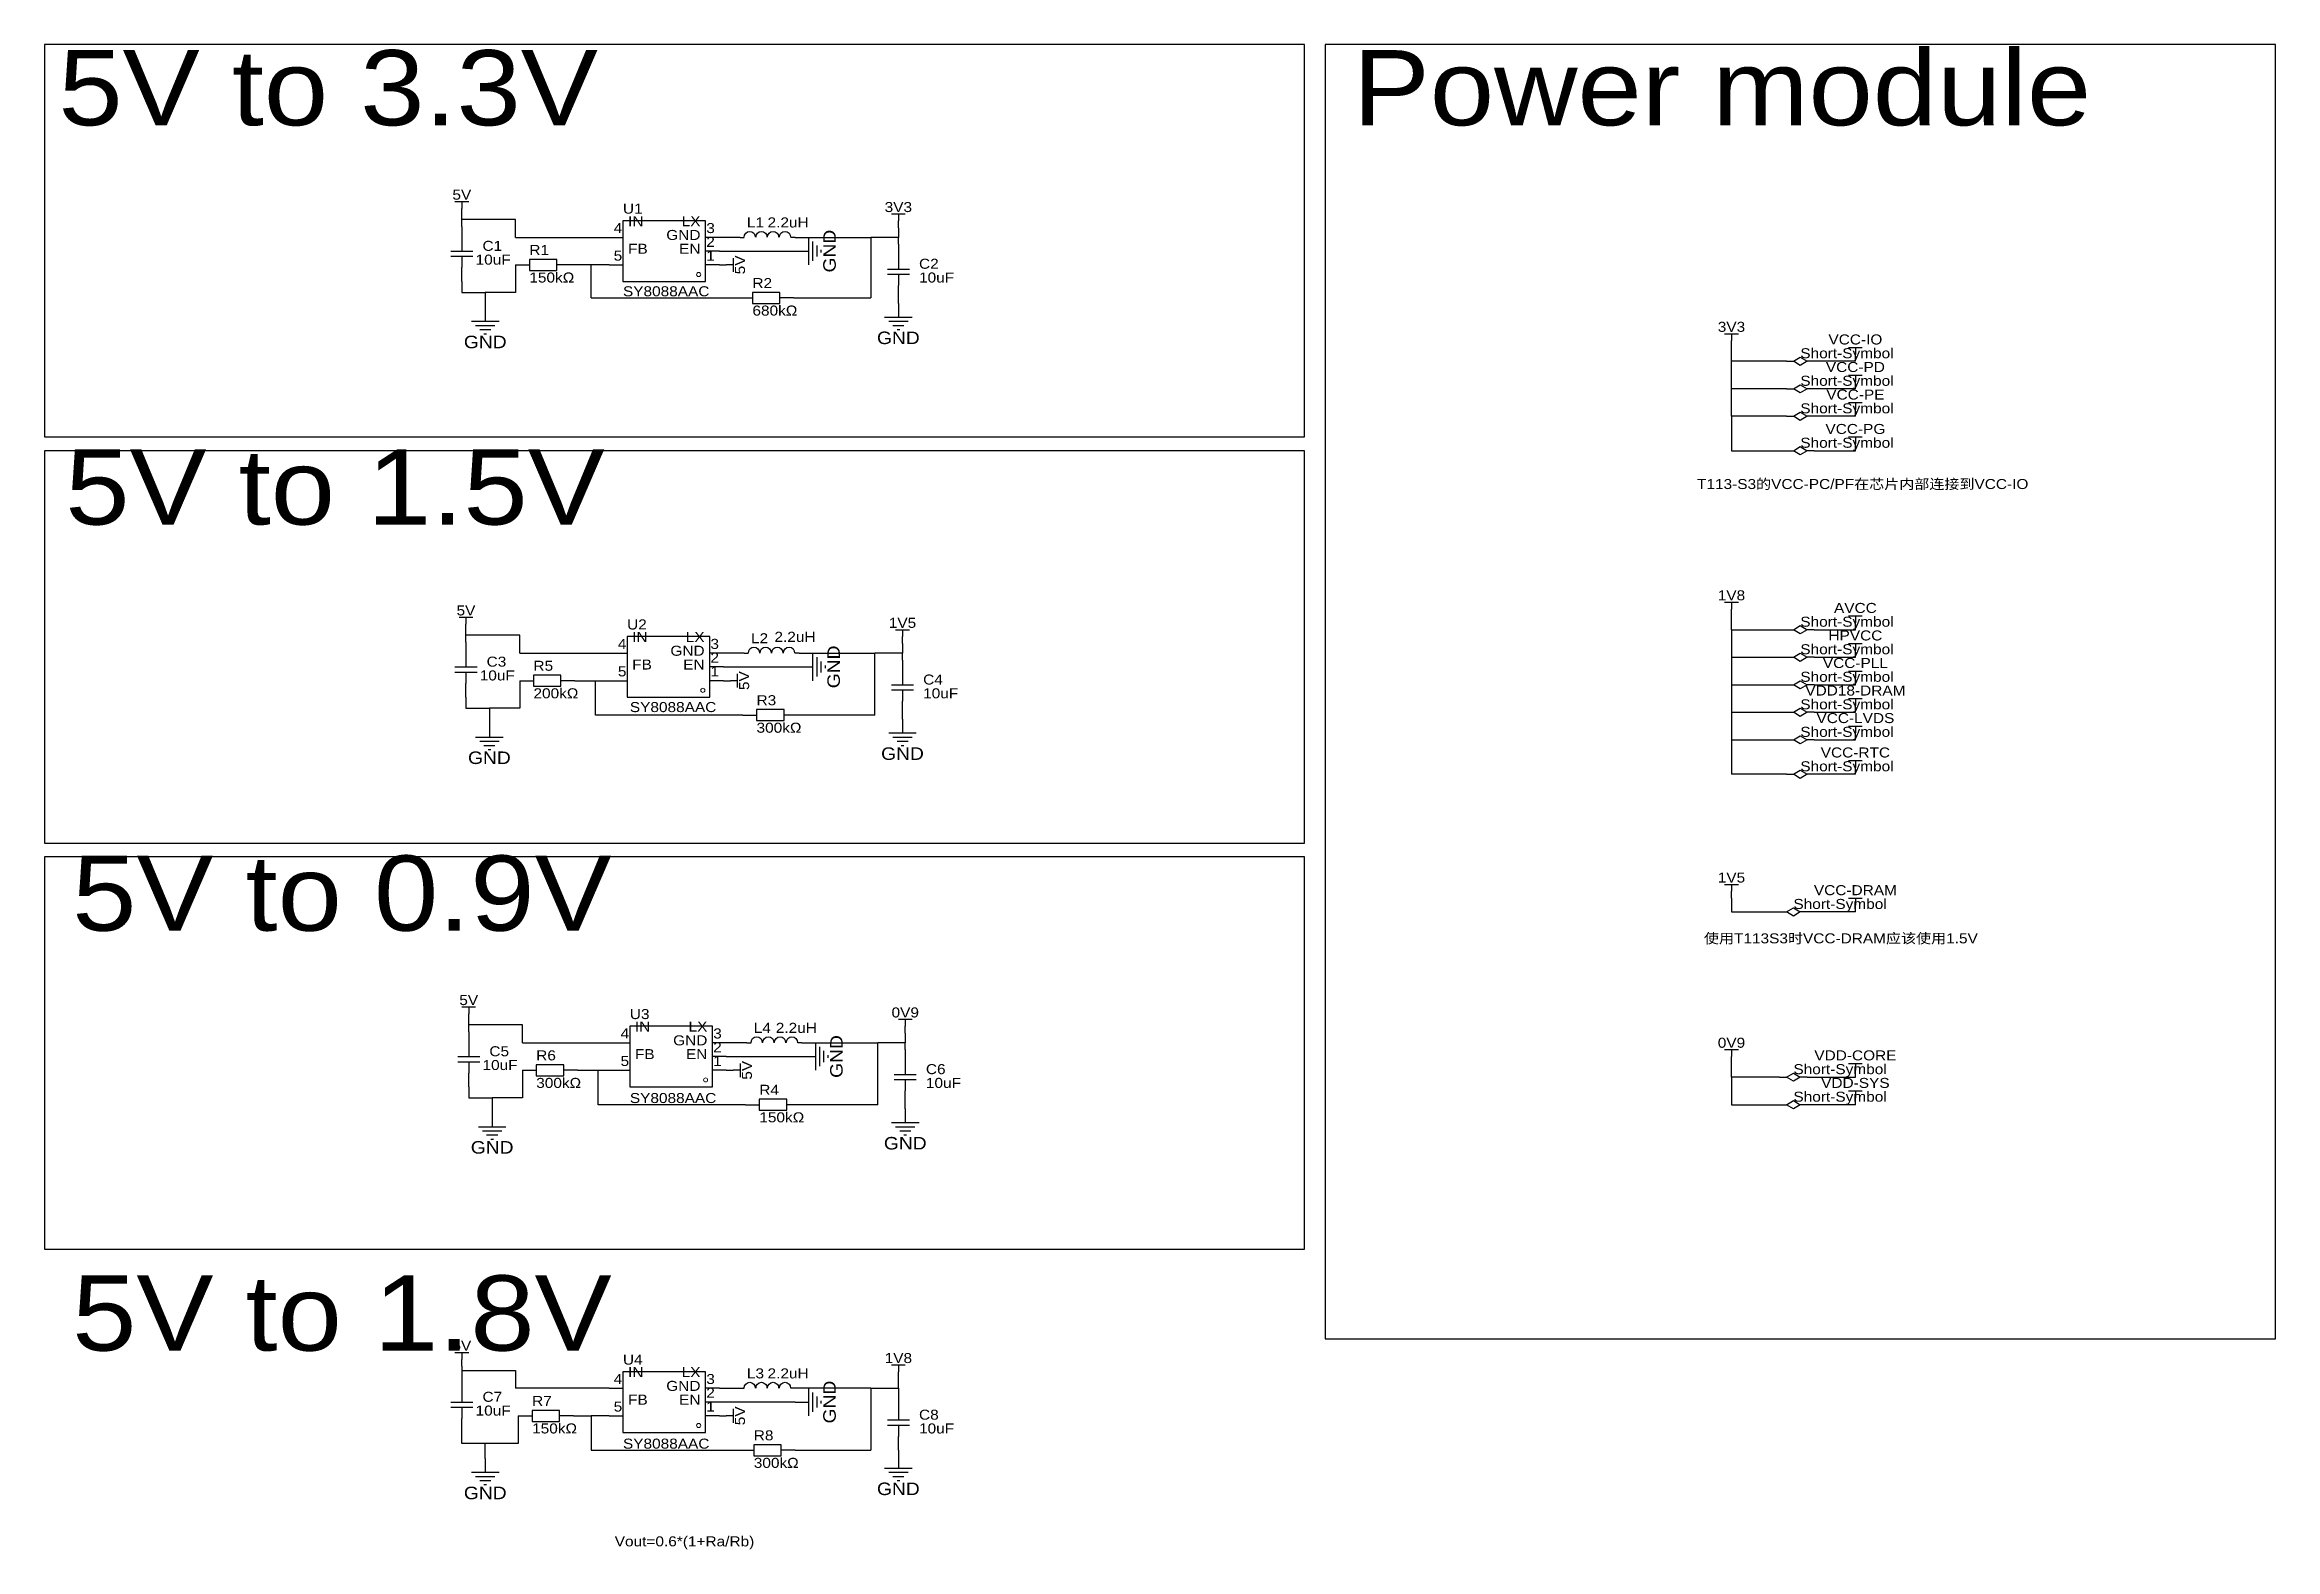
# Model space of a CAD drawing. Header units: millimetres. Extents: x 6 to 418, y 16 to 293.
import ezdxf
from ezdxf.enums import TextEntityAlignment as Align

# ---------------------------------------------------------------- set-up
doc = ezdxf.new("R2010")
doc.units = ezdxf.units.MM
doc.header["$MEASUREMENT"] = 0
doc.styles.get("Standard").update_dxf_attribs({"font": 'arial.ttf'})

msp = doc.modelspace()

# ---------------------------------------------------------------- linework, layer by layer
at = {"color": 1, "true_color": 0x000000}
for points in [[(6.35, 293.37), (6.35, 220.98), (238.76, 220.98), (238.76, 293.37)], [(242.57, 293.37), (242.57, 54.61), (417.83, 54.61), (417.83, 293.37)], [(6.35, 218.44), (6.35, 146.05), (238.76, 146.05), (238.76, 218.44)], [(6.35, 143.51), (6.35, 71.12), (238.76, 71.12), (238.76, 143.51)]]:
    msp.add_lwpolyline(points, close=True, dxfattribs=at)
at = {"color": 1, "true_color": 0xa00000}
for points in [[(82.04, 264.41), (84.58, 264.41)], [(83.31, 264.41), (83.31, 263.14)], [(162.56, 262.13), (165.1, 262.13)], [(163.83, 262.13), (163.83, 260.86)], [(81.28, 255.27), (85.34, 255.27)], [(83.31, 257.3), (83.31, 255.27)], [(135.41, 257.82), (135.46, 258.24), (135.68, 258.6), (136.02, 258.83), (136.42, 258.91), (136.83, 258.83), (137.17, 258.6), (137.38, 258.24), (137.43, 257.82)], [(137.57, 257.83), (137.62, 258.24), (137.84, 258.6), (138.18, 258.83), (138.58, 258.91), (138.98, 258.83), (139.32, 258.6), (139.54, 258.24), (139.59, 257.82)], [(139.72, 257.83), (139.77, 258.24), (139.99, 258.6), (140.33, 258.83), (140.73, 258.91), (141.13, 258.83), (141.47, 258.6), (141.69, 258.24), (141.74, 257.82)], [(141.91, 257.83), (141.96, 258.24), (142.18, 258.6), (142.52, 258.83), (142.92, 258.91), (143.32, 258.83), (143.66, 258.6), (143.88, 258.24), (143.93, 257.82)], [(147.32, 252.73), (147.32, 257.81)], [(148.08, 253.49), (148.08, 257.05)], [(148.84, 254.25), (148.84, 256.29)], [(149.61, 255.02), (149.61, 255.52)], [(85.34, 254.25), (81.28, 254.25)], [(83.31, 254.25), (83.31, 252.22)], [(133.35, 252.73), (132.08, 252.73)], [(133.35, 254), (133.35, 251.46)], [(161.8, 251.97), (165.86, 251.97)], [(163.83, 254), (163.83, 251.97)], [(165.86, 250.95), (161.8, 250.95)], [(163.83, 250.95), (163.83, 248.92)], [(161.29, 243.08), (166.37, 243.08)], [(85.09, 242.32), (90.17, 242.32)], [(85.85, 241.55), (89.41, 241.55)], [(86.61, 240.79), (88.65, 240.79)], [(87.38, 240.03), (87.88, 240.03)], [(162.05, 242.32), (165.61, 242.32)], [(162.81, 241.55), (164.85, 241.55)], [(163.58, 240.79), (164.08, 240.79)], [(316.23, 240.03), (318.77, 240.03)], [(317.5, 240.03), (317.5, 238.76)], [(339.09, 237.49), (341.63, 237.49)], [(340.36, 237.49), (340.36, 236.22)], [(339.09, 232.41), (341.63, 232.41)], [(340.36, 232.41), (340.36, 231.14)], [(339.09, 227.33), (341.63, 227.33)], [(340.36, 227.33), (340.36, 226.06)], [(339.09, 220.98), (341.63, 220.98)], [(340.36, 220.98), (340.36, 219.71)], [(316.23, 190.5), (318.77, 190.5)], [(317.5, 190.5), (317.5, 189.23)], [(82.8, 187.71), (85.34, 187.71)], [(84.07, 187.71), (84.07, 186.44)], [(163.32, 185.42), (165.86, 185.42)], [(164.59, 185.42), (164.59, 184.15)], [(339.09, 187.96), (341.63, 187.96)], [(340.36, 187.96), (340.36, 186.69)], [(136.17, 181.12), (136.22, 181.53), (136.44, 181.89), (136.78, 182.12), (137.19, 182.2), (137.59, 182.12), (137.93, 181.89), (138.15, 181.53), (138.2, 181.12)], [(138.33, 181.12), (138.38, 181.53), (138.6, 181.89), (138.94, 182.12), (139.34, 182.2), (139.74, 182.12), (140.08, 181.89), (140.3, 181.53), (140.35, 181.12)], [(140.48, 181.12), (140.53, 181.53), (140.75, 181.89), (141.09, 182.12), (141.49, 182.2), (141.89, 182.12), (142.23, 181.89), (142.45, 181.53), (142.5, 181.12)], [(142.67, 181.12), (142.72, 181.53), (142.94, 181.89), (143.28, 182.12), (143.68, 182.2), (144.09, 182.12), (144.43, 181.89), (144.64, 181.53), (144.69, 181.12)], [(148.08, 176.02), (148.08, 181.1)], [(339.09, 182.88), (341.63, 182.88)], [(340.36, 182.88), (340.36, 181.61)], [(82.04, 178.56), (86.11, 178.56)], [(86.11, 177.55), (82.04, 177.55)], [(84.07, 180.59), (84.07, 178.56)], [(84.07, 177.55), (84.07, 175.51)], [(134.11, 177.29), (134.11, 174.75)], [(148.84, 176.78), (148.84, 180.34)], [(149.61, 177.55), (149.61, 179.58)], [(150.37, 178.31), (150.37, 178.82)], [(164.59, 177.29), (164.59, 175.26)], [(339.09, 177.8), (341.63, 177.8)], [(340.36, 177.8), (340.36, 176.53)], [(134.11, 176.02), (132.84, 176.02)], [(162.56, 175.26), (166.62, 175.26)], [(166.62, 174.24), (162.56, 174.24)], [(164.59, 174.24), (164.59, 172.21)], [(339.09, 172.72), (341.63, 172.72)], [(340.36, 172.72), (340.36, 171.45)], [(85.85, 165.61), (90.93, 165.61)], [(86.61, 164.85), (90.17, 164.85)], [(162.05, 166.37), (167.13, 166.37)], [(162.81, 165.61), (166.37, 165.61)], [(163.58, 164.85), (165.61, 164.85)], [(339.09, 167.64), (341.63, 167.64)], [(340.36, 167.64), (340.36, 166.37)], [(87.38, 164.08), (89.41, 164.08)], [(88.14, 163.32), (88.65, 163.32)], [(164.34, 164.08), (164.85, 164.08)], [(339.09, 161.29), (341.63, 161.29)], [(340.36, 161.29), (340.36, 160.02)], [(316.23, 138.43), (318.77, 138.43)], [(317.5, 138.43), (317.5, 137.16)], [(339.09, 135.89), (341.63, 135.89)], [(340.36, 135.89), (340.36, 134.62)], [(83.31, 115.82), (85.85, 115.82)], [(84.58, 115.82), (84.58, 114.55)], [(163.83, 113.54), (166.37, 113.54)], [(165.1, 113.54), (165.1, 112.27)], [(84.58, 108.71), (84.58, 106.68)], [(136.68, 109.23), (136.73, 109.65), (136.95, 110.01), (137.29, 110.24), (137.69, 110.32), (138.1, 110.24), (138.44, 110.01), (138.65, 109.65), (138.7, 109.23)], [(138.84, 109.24), (138.89, 109.65), (139.11, 110.01), (139.45, 110.24), (139.85, 110.32), (140.25, 110.24), (140.59, 110.01), (140.81, 109.65), (140.86, 109.23)], [(140.99, 109.24), (141.04, 109.65), (141.26, 110.01), (141.6, 110.24), (142, 110.32), (142.4, 110.24), (142.74, 110.01), (142.96, 109.65), (143.01, 109.23)], [(143.18, 109.24), (143.23, 109.65), (143.45, 110.01), (143.79, 110.24), (144.19, 110.32), (144.59, 110.24), (144.93, 110.01), (145.15, 109.65), (145.2, 109.23)], [(148.59, 104.14), (148.59, 109.22)], [(149.35, 104.9), (149.35, 108.46)], [(150.11, 105.66), (150.11, 107.7)], [(316.23, 107.95), (318.77, 107.95)], [(317.5, 107.95), (317.5, 106.68)], [(82.55, 106.68), (86.61, 106.68)], [(86.61, 105.66), (82.55, 105.66)], [(84.58, 105.66), (84.58, 103.63)], [(134.62, 104.14), (133.35, 104.14)], [(134.62, 105.41), (134.62, 102.87)], [(150.88, 106.43), (150.88, 106.93)], [(163.07, 103.38), (167.13, 103.38)], [(165.1, 105.41), (165.1, 103.38)], [(339.09, 105.41), (341.63, 105.41)], [(340.36, 105.41), (340.36, 104.14)], [(167.13, 102.36), (163.07, 102.36)], [(165.1, 102.36), (165.1, 100.33)], [(339.09, 100.33), (341.63, 100.33)], [(340.36, 100.33), (340.36, 99.06)], [(86.36, 93.73), (91.44, 93.73)], [(87.12, 92.96), (90.68, 92.96)], [(87.88, 92.2), (89.92, 92.2)], [(88.65, 91.44), (89.15, 91.44)], [(162.56, 94.49), (167.64, 94.49)], [(163.32, 93.73), (166.88, 93.73)], [(164.08, 92.96), (166.12, 92.96)], [(164.85, 92.2), (165.35, 92.2)], [(82.04, 52.07), (84.58, 52.07)], [(83.31, 52.07), (83.31, 50.8)], [(162.56, 49.78), (165.1, 49.78)], [(163.83, 49.78), (163.83, 48.51)], [(135.41, 45.48), (135.46, 45.9), (135.68, 46.25), (136.02, 46.49), (136.42, 46.57), (136.83, 46.48), (137.17, 46.25), (137.38, 45.9), (137.43, 45.48)], [(137.57, 45.48), (137.62, 45.9), (137.84, 46.25), (138.18, 46.49), (138.58, 46.57), (138.98, 46.49), (139.32, 46.25), (139.54, 45.9), (139.59, 45.48)], [(139.72, 45.48), (139.77, 45.9), (139.99, 46.25), (140.33, 46.49), (140.73, 46.57), (141.13, 46.49), (141.47, 46.25), (141.69, 45.9), (141.74, 45.48)], [(141.91, 45.48), (141.96, 45.9), (142.18, 46.25), (142.52, 46.49), (142.92, 46.57), (143.32, 46.48), (143.66, 46.25), (143.88, 45.9), (143.93, 45.48)], [(147.32, 40.39), (147.32, 45.47)], [(81.28, 42.93), (85.34, 42.93)], [(85.34, 41.91), (81.28, 41.91)], [(83.31, 44.96), (83.31, 42.93)], [(83.31, 41.91), (83.31, 39.88)], [(133.35, 41.66), (133.35, 39.12)], [(148.08, 41.15), (148.08, 44.7)], [(148.84, 41.91), (148.84, 43.94)], [(149.61, 42.67), (149.61, 43.18)], [(163.83, 41.66), (163.83, 39.62)], [(133.35, 40.39), (132.08, 40.39)], [(161.8, 39.62), (165.86, 39.62)], [(165.86, 38.61), (161.8, 38.61)], [(163.83, 38.61), (163.83, 36.58)], [(85.09, 29.97), (90.17, 29.97)], [(85.85, 29.21), (89.41, 29.21)], [(161.29, 30.73), (166.37, 30.73)], [(162.05, 29.97), (165.61, 29.97)], [(162.81, 29.21), (164.85, 29.21)], [(86.61, 28.45), (88.65, 28.45)], [(87.38, 27.69), (87.88, 27.69)], [(163.58, 28.45), (164.08, 28.45)]]:
    msp.add_lwpolyline(points, dxfattribs=at)
at = {"color": 1, "true_color": 0x880000}
for points in [[(83.31, 261.87), (83.31, 263.14)], [(83.31, 259.84), (83.31, 257.3)], [(163.83, 259.59), (163.83, 260.86)], [(110.49, 257.81), (113.03, 257.81)], [(130.81, 257.81), (128.27, 257.81)], [(130.81, 255.27), (128.27, 255.27)], [(134.62, 257.81), (135.38, 257.81)], [(144.78, 257.81), (144.02, 257.81)], [(144.78, 255.27), (147.32, 255.27)], [(163.83, 256.54), (163.83, 254)], [(83.31, 249.68), (83.31, 252.22)], [(93.22, 252.73), (95.76, 252.73)], [(103.38, 252.73), (100.84, 252.73)], [(110.49, 252.73), (113.03, 252.73)], [(130.81, 252.73), (128.27, 252.73)], [(130.81, 252.73), (132.08, 252.73)], [(163.83, 246.38), (163.83, 248.92)], [(87.63, 244.86), (87.63, 242.32)], [(134.37, 246.63), (136.91, 246.63)], [(144.53, 246.63), (141.99, 246.63)], [(163.83, 245.62), (163.83, 243.08)], [(317.5, 237.49), (317.5, 238.76)], [(327.66, 234.95), (328.93, 234.95)], [(332.74, 234.95), (331.47, 234.95)], [(340.36, 234.95), (340.36, 236.22)], [(340.36, 229.87), (340.36, 231.14)], [(327.66, 229.87), (328.93, 229.87)], [(332.74, 229.87), (331.47, 229.87)], [(327.66, 224.79), (328.93, 224.79)], [(332.74, 224.79), (331.47, 224.79)], [(340.36, 224.79), (340.36, 226.06)], [(327.66, 218.44), (328.93, 218.44)], [(332.74, 218.44), (331.47, 218.44)], [(340.36, 218.44), (340.36, 219.71)], [(84.07, 185.17), (84.07, 186.44)], [(317.5, 187.96), (317.5, 189.23)], [(327.66, 185.42), (328.93, 185.42)], [(332.74, 185.42), (331.47, 185.42)], [(340.36, 185.42), (340.36, 186.69)], [(84.07, 183.13), (84.07, 180.59)], [(111.25, 181.1), (113.79, 181.1)], [(131.57, 181.1), (129.03, 181.1)], [(135.38, 181.1), (136.14, 181.1)], [(145.54, 181.1), (144.78, 181.1)], [(164.59, 182.88), (164.59, 184.15)], [(340.36, 180.34), (340.36, 181.61)], [(131.57, 178.56), (129.03, 178.56)], [(145.54, 178.56), (148.08, 178.56)], [(164.59, 179.83), (164.59, 177.29)], [(327.66, 180.34), (328.93, 180.34)], [(332.74, 180.34), (331.47, 180.34)], [(84.07, 172.97), (84.07, 175.51)], [(93.98, 176.02), (96.52, 176.02)], [(104.14, 176.02), (101.6, 176.02)], [(111.25, 176.02), (113.79, 176.02)], [(131.57, 176.02), (129.03, 176.02)], [(131.57, 176.02), (132.84, 176.02)], [(327.66, 175.26), (328.93, 175.26)], [(332.74, 175.26), (331.47, 175.26)], [(340.36, 175.26), (340.36, 176.53)], [(135.13, 169.67), (137.67, 169.67)], [(145.29, 169.67), (142.75, 169.67)], [(164.59, 169.67), (164.59, 172.21)], [(164.59, 168.91), (164.59, 166.37)], [(327.66, 170.18), (328.93, 170.18)], [(332.74, 170.18), (331.47, 170.18)], [(340.36, 170.18), (340.36, 171.45)], [(88.39, 168.15), (88.39, 165.61)], [(327.66, 165.1), (328.93, 165.1)], [(332.74, 165.1), (331.47, 165.1)], [(340.36, 165.1), (340.36, 166.37)], [(327.66, 158.75), (328.93, 158.75)], [(332.74, 158.75), (331.47, 158.75)], [(340.36, 158.75), (340.36, 160.02)], [(317.5, 135.89), (317.5, 137.16)], [(326.39, 133.35), (327.66, 133.35)], [(331.47, 133.35), (330.2, 133.35)], [(340.36, 133.35), (340.36, 134.62)], [(84.58, 113.28), (84.58, 114.55)], [(84.58, 111.25), (84.58, 108.71)], [(165.1, 111), (165.1, 112.27)], [(111.76, 109.22), (114.3, 109.22)], [(132.08, 109.22), (129.54, 109.22)], [(135.89, 109.22), (136.65, 109.22)], [(146.05, 109.22), (145.29, 109.22)], [(165.1, 107.95), (165.1, 105.41)], [(84.58, 101.09), (84.58, 103.63)], [(94.49, 104.14), (97.03, 104.14)], [(104.65, 104.14), (102.11, 104.14)], [(111.76, 104.14), (114.3, 104.14)], [(132.08, 106.68), (129.54, 106.68)], [(132.08, 104.14), (129.54, 104.14)], [(132.08, 104.14), (133.35, 104.14)], [(146.05, 106.68), (148.59, 106.68)], [(317.5, 105.41), (317.5, 106.68)], [(326.39, 102.87), (327.66, 102.87)], [(331.47, 102.87), (330.2, 102.87)], [(340.36, 102.87), (340.36, 104.14)], [(165.1, 97.79), (165.1, 100.33)], [(340.36, 97.79), (340.36, 99.06)], [(88.9, 96.27), (88.9, 93.73)], [(135.64, 97.79), (138.18, 97.79)], [(145.8, 97.79), (143.26, 97.79)], [(165.1, 97.03), (165.1, 94.49)], [(326.39, 97.79), (327.66, 97.79)], [(331.47, 97.79), (330.2, 97.79)], [(83.31, 49.53), (83.31, 50.8)], [(83.31, 47.5), (83.31, 44.96)], [(110.49, 45.47), (113.03, 45.47)], [(130.81, 45.47), (128.27, 45.47)], [(134.62, 45.47), (135.38, 45.47)], [(144.78, 45.47), (144.02, 45.47)], [(163.83, 47.24), (163.83, 48.51)], [(130.81, 42.93), (128.27, 42.93)], [(144.78, 42.93), (147.32, 42.93)], [(163.83, 44.2), (163.83, 41.66)], [(83.31, 37.34), (83.31, 39.88)], [(93.73, 40.39), (96.27, 40.39)], [(103.89, 40.39), (101.35, 40.39)], [(110.49, 40.39), (113.03, 40.39)], [(130.81, 40.39), (128.27, 40.39)], [(130.81, 40.39), (132.08, 40.39)], [(134.62, 34.04), (137.16, 34.04)], [(144.78, 34.04), (142.24, 34.04)], [(163.83, 34.04), (163.83, 36.58)], [(163.83, 33.27), (163.83, 30.73)], [(87.63, 32.51), (87.63, 29.97)]]:
    msp.add_lwpolyline(points, dxfattribs=at)
at = {"color": 1, "true_color": 0x008800}
for points in [[(83.31, 261.11), (83.31, 261.87)], [(83.31, 259.84), (83.31, 261.11)], [(93.22, 261.11), (83.31, 261.11)], [(93.22, 257.81), (93.22, 261.11)], [(163.83, 259.59), (163.83, 257.81)], [(93.22, 257.81), (110.49, 257.81)], [(134.62, 257.81), (130.81, 257.81)], [(130.81, 255.27), (144.78, 255.27)], [(144.78, 257.81), (158.75, 257.81)], [(158.75, 257.81), (158.75, 246.63)], [(163.83, 257.81), (158.75, 257.81)], [(163.83, 256.54), (163.83, 257.81)], [(93.22, 252.73), (93.22, 247.65)], [(107.19, 252.73), (103.38, 252.73)], [(110.49, 252.73), (107.19, 252.73)], [(107.19, 246.63), (107.19, 252.73)], [(83.31, 249.68), (83.31, 247.65)], [(83.31, 247.65), (87.63, 247.65)], [(93.22, 247.65), (87.63, 247.65)], [(87.63, 247.65), (87.63, 244.86)], [(107.19, 246.63), (134.37, 246.63)], [(144.53, 246.63), (158.75, 246.63)], [(163.83, 245.62), (163.83, 246.38)], [(317.5, 234.95), (317.5, 237.49)], [(317.5, 229.87), (317.5, 234.95)], [(327.66, 234.95), (317.5, 234.95)], [(340.36, 234.95), (332.74, 234.95)], [(317.5, 224.79), (317.5, 229.87)], [(327.66, 229.87), (317.5, 229.87)], [(340.36, 229.87), (332.74, 229.87)], [(317.5, 224.79), (317.5, 218.44)], [(327.66, 224.79), (317.5, 224.79)], [(340.36, 224.79), (332.74, 224.79)], [(317.5, 218.44), (327.66, 218.44)], [(332.74, 218.44), (340.36, 218.44)], [(84.07, 184.4), (84.07, 185.17)], [(317.5, 185.42), (317.5, 187.96)], [(317.5, 185.42), (317.5, 180.34)], [(317.5, 185.42), (327.66, 185.42)], [(332.74, 185.42), (340.36, 185.42)], [(84.07, 183.13), (84.07, 184.4)], [(93.98, 184.4), (84.07, 184.4)], [(93.98, 181.1), (93.98, 184.4)], [(93.98, 181.1), (111.25, 181.1)], [(135.38, 181.1), (131.57, 181.1)], [(145.54, 181.1), (159.51, 181.1)], [(159.51, 169.67), (159.51, 181.1)], [(164.59, 181.1), (159.51, 181.1)], [(164.59, 182.88), (164.59, 181.1)], [(164.59, 179.83), (164.59, 181.1)], [(131.57, 178.56), (145.54, 178.56)], [(317.5, 180.34), (317.5, 175.26)], [(317.5, 180.34), (327.66, 180.34)], [(332.74, 180.34), (340.36, 180.34)], [(84.07, 172.97), (84.07, 170.94)], [(93.98, 176.02), (93.98, 170.94)], [(104.14, 176.02), (107.95, 176.02)], [(107.95, 176.02), (111.25, 176.02)], [(107.95, 169.67), (107.95, 176.02)], [(317.5, 175.26), (317.5, 170.18)], [(317.5, 175.26), (327.66, 175.26)], [(332.74, 175.26), (340.36, 175.26)], [(84.07, 170.94), (88.39, 170.94)], [(93.98, 170.94), (88.39, 170.94)], [(88.39, 170.94), (88.39, 168.15)], [(135.13, 169.67), (107.95, 169.67)], [(159.51, 169.67), (145.29, 169.67)], [(164.59, 168.91), (164.59, 169.67)], [(317.5, 170.18), (317.5, 165.1)], [(317.5, 170.18), (327.66, 170.18)], [(332.74, 170.18), (340.36, 170.18)], [(317.5, 165.1), (317.5, 158.75)], [(317.5, 165.1), (327.66, 165.1)], [(332.74, 165.1), (340.36, 165.1)], [(327.66, 158.75), (317.5, 158.75)], [(340.36, 158.75), (332.74, 158.75)], [(317.5, 135.89), (317.5, 133.35)], [(317.5, 133.35), (326.39, 133.35)], [(340.36, 133.35), (331.47, 133.35)], [(84.58, 112.52), (84.58, 113.28)], [(84.58, 111.25), (84.58, 112.52)], [(94.49, 112.52), (84.58, 112.52)], [(94.49, 109.22), (94.49, 112.52)], [(94.49, 109.22), (111.76, 109.22)], [(135.89, 109.22), (132.08, 109.22)], [(146.05, 109.22), (160.02, 109.22)], [(160.02, 97.79), (160.02, 109.22)], [(165.1, 109.22), (160.02, 109.22)], [(165.1, 111), (165.1, 109.22)], [(165.1, 107.95), (165.1, 109.22)], [(94.49, 104.14), (94.49, 99.06)], [(104.65, 104.14), (108.46, 104.14)], [(108.46, 104.14), (111.76, 104.14)], [(108.46, 97.79), (108.46, 104.14)], [(132.08, 106.68), (146.05, 106.68)], [(317.5, 102.87), (317.5, 105.41)], [(317.5, 102.87), (317.5, 97.79)], [(326.39, 102.87), (317.5, 102.87)], [(331.47, 102.87), (340.36, 102.87)], [(84.58, 101.09), (84.58, 99.06)], [(84.58, 99.06), (88.9, 99.06)], [(94.49, 99.06), (88.9, 99.06)], [(88.9, 99.06), (88.9, 96.27)], [(135.64, 97.79), (108.46, 97.79)], [(160.02, 97.79), (145.8, 97.79)], [(165.1, 97.03), (165.1, 97.79)], [(317.5, 97.79), (326.39, 97.79)], [(340.36, 97.79), (331.47, 97.79)], [(83.31, 49.53), (83.31, 48.77)], [(83.31, 48.77), (83.31, 47.5)], [(83.31, 48.77), (93.22, 48.77)], [(93.22, 48.77), (93.22, 45.47)], [(110.49, 45.47), (93.22, 45.47)], [(130.81, 45.47), (134.62, 45.47)], [(158.75, 45.47), (144.78, 45.47)], [(158.75, 45.47), (158.75, 34.04)], [(158.75, 45.47), (163.83, 45.47)], [(163.83, 45.47), (163.83, 47.24)], [(163.83, 45.47), (163.83, 44.2)], [(144.78, 42.93), (130.81, 42.93)], [(83.31, 35.31), (83.31, 37.34)], [(93.73, 40.39), (93.73, 35.31)], [(103.89, 40.39), (107.19, 40.39)], [(110.49, 40.39), (107.19, 40.39)], [(107.19, 40.39), (107.19, 34.04)], [(87.63, 35.31), (83.31, 35.31)], [(93.73, 35.31), (87.63, 35.31)], [(87.63, 32.51), (87.63, 35.31)], [(107.19, 34.04), (134.62, 34.04)], [(144.78, 34.04), (158.75, 34.04)], [(163.83, 34.04), (163.83, 33.27)]]:
    msp.add_lwpolyline(points, dxfattribs=at)
at = {"color": 1, "true_color": 0xa00000}
for points in [[(128.27, 249.68), (128.27, 260.86), (113.03, 260.86), (113.03, 249.68)], [(95.76, 253.75), (95.76, 251.71), (100.84, 251.71), (100.84, 253.75)], [(136.91, 247.65), (136.91, 245.62), (141.99, 245.62), (141.99, 247.65)], [(328.93, 234.95), (330.2, 235.71), (331.47, 234.95), (330.2, 234.19)], [(328.93, 229.87), (330.2, 230.63), (331.47, 229.87), (330.2, 229.11)], [(328.93, 224.79), (330.2, 225.55), (331.47, 224.79), (330.2, 224.03)], [(328.93, 218.44), (330.2, 219.2), (331.47, 218.44), (330.2, 217.68)], [(328.93, 185.42), (330.2, 186.18), (331.47, 185.42), (330.2, 184.66)], [(129.03, 172.97), (129.03, 184.15), (113.79, 184.15), (113.79, 172.97)], [(328.93, 180.34), (330.2, 181.1), (331.47, 180.34), (330.2, 179.58)], [(96.52, 177.04), (96.52, 175.01), (101.6, 175.01), (101.6, 177.04)], [(328.93, 175.26), (330.2, 176.02), (331.47, 175.26), (330.2, 174.5)], [(137.67, 170.69), (137.67, 168.66), (142.75, 168.66), (142.75, 170.69)], [(328.93, 170.18), (330.2, 170.94), (331.47, 170.18), (330.2, 169.42)], [(328.93, 165.1), (330.2, 165.86), (331.47, 165.1), (330.2, 164.34)], [(328.93, 158.75), (330.2, 159.51), (331.47, 158.75), (330.2, 157.99)], [(327.66, 133.35), (328.93, 134.11), (330.2, 133.35), (328.93, 132.59)], [(129.54, 101.09), (129.54, 112.27), (114.3, 112.27), (114.3, 101.09)], [(97.03, 105.16), (97.03, 103.12), (102.11, 103.12), (102.11, 105.16)], [(327.66, 102.87), (328.93, 103.63), (330.2, 102.87), (328.93, 102.11)], [(138.18, 98.81), (138.18, 96.77), (143.26, 96.77), (143.26, 98.81)], [(327.66, 97.79), (328.93, 98.55), (330.2, 97.79), (328.93, 97.03)], [(128.27, 37.34), (128.27, 48.51), (113.03, 48.51), (113.03, 37.34)], [(96.27, 41.4), (96.27, 39.37), (101.35, 39.37), (101.35, 41.4)], [(137.16, 35.05), (137.16, 33.02), (142.24, 33.02), (142.24, 35.05)]]:
    msp.add_lwpolyline(points, close=True, dxfattribs=at)
at = {"color": 1, "lineweight": 0, "true_color": 0xa00000}
for centre in [(127, 250.95), (127, 250.95), (127.76, 174.24), (127.76, 174.24), (128.27, 102.36), (128.27, 102.36), (127, 38.61), (127, 38.61)]:
    msp.add_circle(centre, 0.381, dxfattribs=at)

# ---------------------------------------------------------------- texts
at = {"color": 1, "true_color": 0x000000, "width": 1.1}
for s, height, p in [('5V to 3.3V', 13.868, (8.89, 274.32)), ('Power module', 13.8684, (247.65, 274.32)), ('IN', 1.849, (113.97, 259.31)), ('3', 1.85, (128.4, 258.04)), ('FB', 1.849, (113.97, 254.23)), ('2', 1.85, (128.4, 255.5)), ('1', 1.85, (128.4, 252.96)), ('5V to 1.5V', 13.868, (10.16, 200.66)), ('T113-S3的VCC-PC/PF在芯片内部连接到VCC-IO', 1.8491, (311.15, 210.82)), ('IN', 1.849, (114.73, 182.6)), ('3', 1.85, (129.16, 181.33)), ('2', 1.85, (129.16, 178.79)), ('FB', 1.849, (114.73, 177.52)), ('1', 1.85, (129.16, 176.25)), ('5V to 0.9V', 13.868, (11.43, 125.73)), ('使用T113S3时VCC-DRAM应该使用1.5V', 1.8491, (312.42, 127)), ('IN', 1.849, (115.24, 110.72)), ('3', 1.85, (129.67, 109.45)), ('FB', 1.849, (115.24, 105.64)), ('2', 1.85, (129.67, 106.91)), ('1', 1.85, (129.67, 104.37)), ('5V to 1.8V', 13.868, (11.43, 48.26)), ('IN', 1.849, (113.97, 46.97)), ('3', 1.85, (128.4, 45.7)), ('2', 1.85, (128.4, 43.16)), ('FB', 1.849, (113.97, 41.89)), ('1', 1.85, (128.4, 40.62)), ('Vout=0.6*(1+Ra/Rb)', 1.8491, (111.51, 15.75))]:
    msp.add_text(s, height=height, dxfattribs=at).set_placement(p, align=Align.BOTTOM_LEFT)
at = {"color": 1, "true_color": 0x000080, "width": 1.1}
for s, height, p in [('5V', 1.849, (83.31, 265.68)), ('5V', 1.849, (83.31, 265.68)), ('3V3', 1.849, (163.83, 263.4)), ('3V3', 1.849, (163.83, 263.4)), ('GND', 2.311, (87.63, 238.51)), ('GND', 2.311, (87.63, 238.51)), ('GND', 2.311, (163.83, 239.27)), ('GND', 2.311, (163.83, 239.27)), ('3V3', 1.849, (317.5, 241.3)), ('3V3', 1.849, (317.5, 241.3)), ('5V', 1.849, (84.07, 188.98)), ('5V', 1.849, (84.07, 188.98)), ('1V8', 1.849, (317.5, 191.77)), ('1V8', 1.849, (317.5, 191.77)), ('1V5', 1.849, (164.59, 186.69)), ('1V5', 1.849, (164.59, 186.69)), ('GND', 2.311, (88.39, 161.8)), ('GND', 2.311, (88.39, 161.8)), ('GND', 2.311, (164.59, 162.56)), ('GND', 2.311, (164.59, 162.56)), ('1V5', 1.849, (317.5, 139.7)), ('1V5', 1.849, (317.5, 139.7)), ('5V', 1.849, (84.58, 117.09)), ('5V', 1.849, (84.58, 117.09)), ('0V9', 1.849, (165.1, 114.81)), ('0V9', 1.849, (165.1, 114.81)), ('0V9', 1.849, (317.5, 109.22)), ('0V9', 1.849, (317.5, 109.22)), ('GND', 2.311, (88.9, 89.92)), ('GND', 2.311, (88.9, 89.92)), ('GND', 2.311, (165.1, 90.68)), ('GND', 2.311, (165.1, 90.68)), ('5V', 1.849, (83.31, 53.34)), ('5V', 1.849, (83.31, 53.34)), ('1V8', 1.849, (163.83, 51.05)), ('1V8', 1.849, (163.83, 51.05)), ('GND', 2.311, (87.63, 26.16)), ('GND', 2.311, (87.63, 26.16)), ('GND', 2.311, (163.83, 26.92)), ('GND', 2.311, (163.83, 26.92))]:
    msp.add_text(s, height=height, dxfattribs=at).set_placement(p, align=Align.MIDDLE_CENTER)
for s, height, p in [('U1', 1.849, (113.03, 261.62)), ('L1', 1.849, (135.89, 259.08)), ('2.2uH', 1.849, (139.7, 259.08)), ('C1', 1.849, (87.12, 254.76)), ('R1', 1.849, (95.76, 254)), ('10uF', 1.849, (85.85, 252.22)), ('150kΩ', 1.849, (95.76, 248.92)), ('C2', 1.849, (167.64, 251.46)), ('10uF', 1.849, (167.64, 248.92)), ('SY8088AAC', 1.849, (113.03, 246.38)), ('R2', 1.849, (136.91, 247.9)), ('680kΩ', 1.849, (136.91, 242.82)), ('Short-Symbol', 1.8491, (330.2, 234.95)), ('Short-Symbol', 1.8491, (330.2, 229.87)), ('Short-Symbol', 1.8491, (330.2, 224.79)), ('Short-Symbol', 1.8491, (330.2, 218.44)), ('U2', 1.849, (113.79, 184.91)), ('Short-Symbol', 1.8491, (330.2, 185.42)), ('L2', 1.849, (136.65, 182.37)), ('2.2uH', 1.849, (140.97, 182.63)), ('Short-Symbol', 1.8491, (330.2, 180.34)), ('10uF', 1.849, (86.61, 175.51)), ('C3', 1.849, (87.88, 178.05)), ('R5', 1.849, (96.52, 177.29)), ('C4', 1.849, (168.4, 174.75)), ('Short-Symbol', 1.8491, (330.2, 175.26)), ('200kΩ', 1.849, (96.52, 172.21)), ('R3', 1.849, (137.67, 170.94)), ('10uF', 1.849, (168.4, 172.21)), ('SY8088AAC', 1.849, (114.3, 169.67)), ('Short-Symbol', 1.8491, (330.2, 170.18)), ('300kΩ', 1.849, (137.67, 165.86)), ('Short-Symbol', 1.8491, (330.2, 165.1)), ('Short-Symbol', 1.8491, (330.2, 158.75)), ('Short-Symbol', 1.8491, (328.93, 133.35)), ('U3', 1.849, (114.3, 113.03)), ('L4', 1.849, (137.16, 110.49)), ('2.2uH', 1.849, (141.22, 110.49)), ('C5', 1.849, (88.39, 106.17)), ('R6', 1.849, (97.03, 105.41)), ('10uF', 1.849, (87.12, 103.63)), ('C6', 1.849, (168.91, 102.87)), ('Short-Symbol', 1.8491, (328.93, 102.87)), ('300kΩ', 1.849, (97.03, 100.33)), ('SY8088AAC', 1.849, (114.3, 97.54)), ('R4', 1.849, (138.18, 99.06)), ('10uF', 1.849, (168.91, 100.33)), ('Short-Symbol', 1.8491, (328.93, 97.79)), ('150kΩ', 1.849, (138.18, 93.98)), ('U4', 1.849, (113.03, 49.28)), ('L3', 1.849, (135.89, 46.74)), ('2.2uH', 1.849, (139.7, 46.74)), ('10uF', 1.849, (85.85, 39.88)), ('C7', 1.849, (87.12, 42.42)), ('R7', 1.849, (96.27, 41.66)), ('C8', 1.849, (167.64, 39.12)), ('150kΩ', 1.849, (96.27, 36.58)), ('R8', 1.849, (137.16, 35.31)), ('10uF', 1.849, (167.64, 36.58)), ('SY8088AAC', 1.849, (113.03, 33.78)), ('300kΩ', 1.849, (137.16, 30.23))]:
    msp.add_text(s, height=height, dxfattribs=at).set_placement(p, align=Align.BOTTOM_LEFT)
at = {"color": 1, "true_color": 0x000000, "width": 1.1}
for s, height, p in [('4', 1.85, (112.9, 258.04)), ('LX', 1.849, (127.33, 259.31)), ('5', 1.85, (112.9, 252.96)), ('GND', 1.849, (127.33, 256.77)), ('EN', 1.849, (127.33, 254.23)), ('4', 1.85, (113.67, 181.33)), ('GND', 1.849, (128.09, 180.06)), ('LX', 1.849, (128.09, 182.6)), ('5', 1.85, (113.67, 176.25)), ('EN', 1.849, (128.09, 177.52)), ('4', 1.85, (114.17, 109.45)), ('LX', 1.849, (128.6, 110.72)), ('GND', 1.849, (128.6, 108.18)), ('EN', 1.849, (128.6, 105.64)), ('5', 1.85, (114.17, 104.37)), ('4', 1.85, (112.9, 45.7)), ('GND', 1.849, (127.33, 44.43)), ('LX', 1.849, (127.33, 46.97)), ('5', 1.85, (112.9, 40.62)), ('EN', 1.849, (127.33, 41.89))]:
    msp.add_text(s, height=height, dxfattribs=at).set_placement(p, align=Align.BOTTOM_RIGHT)
at = {"color": 1, "true_color": 0x000080, "width": 1.1}
for s, height, p in [('GND', 2.311, (151.13, 255.27)), ('GND', 2.311, (151.13, 255.27)), ('5V', 1.849, (134.62, 252.73)), ('5V', 1.849, (134.62, 252.73)), ('GND', 2.311, (151.89, 178.56)), ('GND', 2.311, (151.89, 178.56)), ('5V', 1.849, (135.38, 176.02)), ('5V', 1.849, (135.38, 176.02)), ('GND', 2.311, (152.4, 106.68)), ('GND', 2.311, (152.4, 106.68)), ('5V', 1.849, (135.89, 104.14)), ('5V', 1.849, (135.89, 104.14)), ('GND', 2.311, (151.13, 42.93)), ('GND', 2.311, (151.13, 42.93)), ('5V', 1.849, (134.62, 40.39)), ('5V', 1.849, (134.62, 40.39))]:
    msp.add_text(s, height=height, rotation=90, dxfattribs=at).set_placement(p, align=Align.MIDDLE_CENTER)
for s, p in [('VCC-IO', (340.36, 237.49)), ('VCC-IO', (340.36, 237.49)), ('VCC-PD', (340.36, 232.41)), ('VCC-PD', (340.36, 232.41)), ('VCC-PE', (340.36, 227.33)), ('VCC-PE', (340.36, 227.33)), ('VCC-PG', (340.36, 220.98)), ('VCC-PG', (340.36, 220.98)), ('AVCC', (340.36, 187.96)), ('AVCC', (340.36, 187.96)), ('HPVCC', (340.36, 182.88)), ('HPVCC', (340.36, 182.88)), ('VCC-PLL', (340.36, 177.8)), ('VCC-PLL', (340.36, 177.8)), ('VDD18-DRAM', (340.36, 172.72)), ('VDD18-DRAM', (340.36, 172.72)), ('VCC-LVDS', (340.36, 167.64)), ('VCC-LVDS', (340.36, 167.64)), ('VCC-RTC', (340.36, 161.29)), ('VCC-RTC', (340.36, 161.29)), ('VCC-DRAM', (340.36, 135.89)), ('VCC-DRAM', (340.36, 135.89)), ('VDD-CORE', (340.36, 105.41)), ('VDD-CORE', (340.36, 105.41)), ('VDD-SYS', (340.36, 100.33)), ('VDD-SYS', (340.36, 100.33))]:
    msp.add_text(s, height=1.849, dxfattribs=at).set_placement(p, align=Align.BOTTOM_CENTER)

doc.saveas('drawing.dxf')
